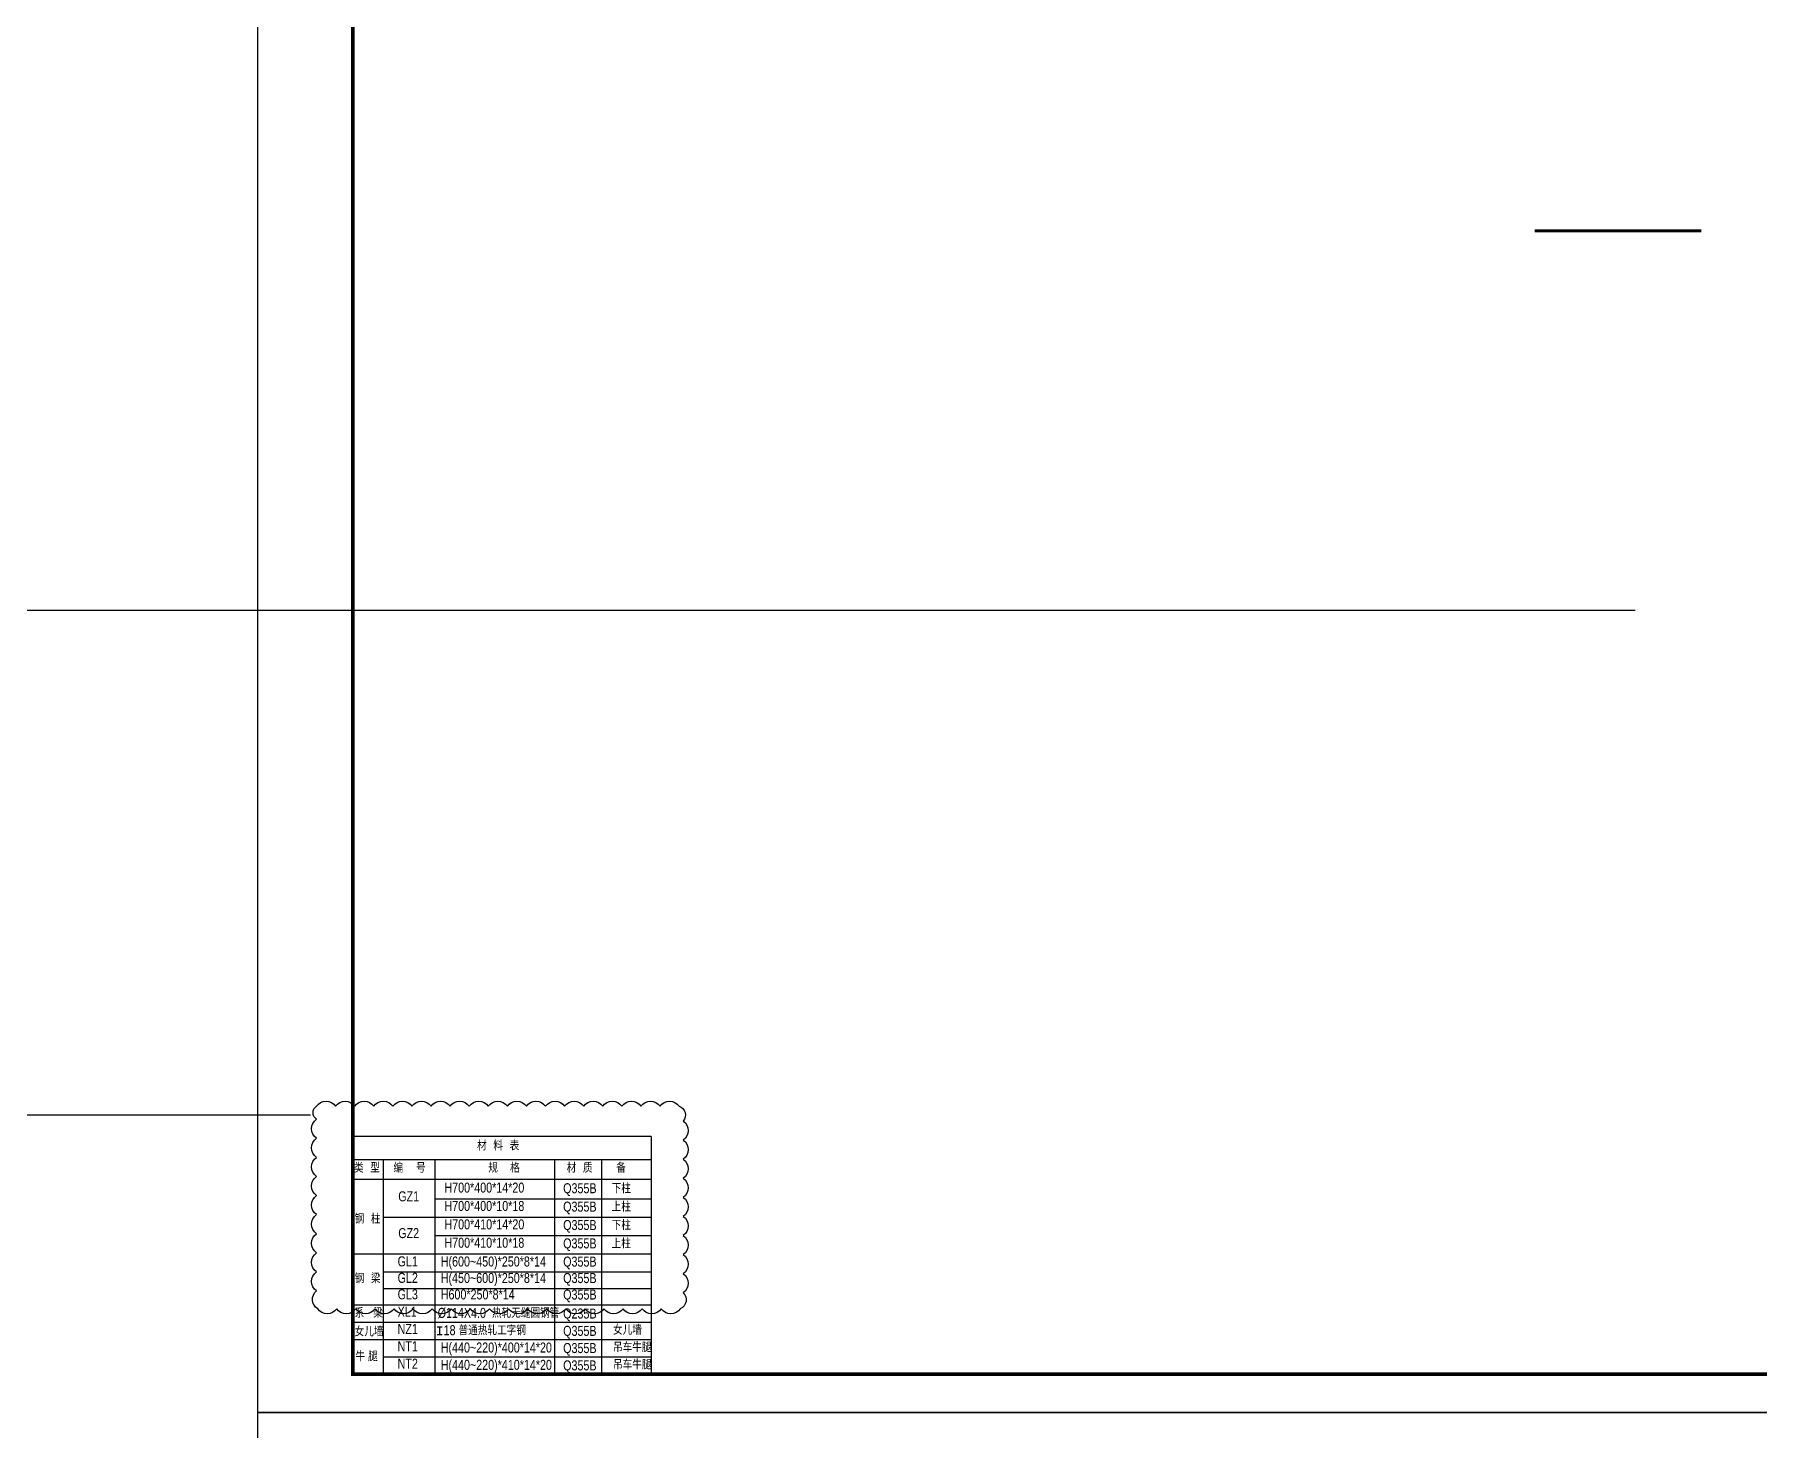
# Model space of a CAD drawing. Extents: x 95752 to 843522, y -411933 to 75567.
# Drawn here: x 140943 to 186135, y -10328 to 26248 of the extents above; entities that cross this region are included whole.
import ezdxf

# ---------------------------------------------------------------- set-up
doc = ezdxf.new("R2010")
doc.units = 0
doc.header["$LTSCALE"] = 1000
doc.header["$MEASUREMENT"] = 0
for name, color, linetype in [('DIM_SYMB', 3, 'Continuous'), ('PUB_TEXT', 7, 'Continuous'), ('PUB_TITLE', 4, 'Continuous'), ('修改说明', 190, 'Continuous')]:
    doc.layers.add(name, color=color, linetype=linetype)
doc.styles.add('图签文字', font='hztxt_e.shx', dxfattribs={"width": 0.8, "height": 350, "bigfont": 'hzdx.shx'})

msp = doc.modelspace()

# ---------------------------------------------------------------- linework, layer by layer
at = {"color": 2}
for p, q in [((151494.1, -7611.2), (151621.7, -7611.2)), ((151557.9, -7611.2), (151557.9, -7809.9)), ((151494.1, -7809.9), (151621.7, -7809.9))]:
    msp.add_line(p, q, dxfattribs=at)
at = {"layer": 'DIM_SYMB', "const_width": 70}
msp.add_lwpolyline([(180241.6, 21103.8), (184607.3, 21103.8)], dxfattribs=at)
at = {"layer": 'PUB_TEXT', "color": 0}
for p, q in [((157101.5, -2623.6), (149282.8, -2623.6)), ((149282.8, -2623.6), (149282.8, -8853.3)), ((157101.5, -2623.6), (157101.5, -8853.3)), ((157101.5, -3239.8), (149282.8, -3239.8)), ((150080, -3239.8), (150080, -8853.3)), ((151433.8, -3239.8), (151433.8, -8853.3)), ((154565, -3239.8), (154565, -8853.3)), ((155795.2, -3239.8), (155795.2, -8853.3)), ((157101.5, -3753.8), (149282.8, -3753.8)), ((151433.8, -4257.4), (157101.5, -4257.4)), ((150080, -4739.2), (157101.5, -4739.2)), ((151433.8, -5220.9), (157101.5, -5220.9)), ((149282.8, -5702.7), (157101.5, -5702.7)), ((150080, -5702.7), (157101.5, -5702.7)), ((150080, -6173.5), (157101.5, -6173.5)), ((150080, -6173.5), (157101.5, -6173.5)), ((150080, -6604.9), (157101.5, -6604.9)), ((150080, -6604.9), (157101.5, -6604.9)), ((149282.8, -7036.3), (157101.5, -7036.3)), ((150080, -7036.3), (157101.5, -7036.3)), ((150080, -7036.3), (157101.5, -7036.3)), ((149282.8, -7490.6), (157101.5, -7490.6)), ((149282.8, -7944.8), (157101.5, -7944.8)), ((150080, -8399.1), (157101.5, -8399.1)), ((149282.8, -8853.3), (157101.5, -8853.3))]:
    msp.add_line(p, q, dxfattribs=at)
at = {"layer": 'PUB_TEXT'}
msp.add_line((149282.8, -7036.3), (157101.5, -7036.3), dxfattribs=at)
at = {"layer": 'PUB_TITLE'}
for points in [[(146782.8, -9853.3), (265682.8, -9853.3), (265682.8, 74246.7), (146782.8, 74246.7)], [(146782.8, -93953.3), (265682.8, -93953.3), (265682.8, -9853.3), (146782.8, -9853.3)]]:
    msp.add_lwpolyline(points, close=True, dxfattribs=at)
at = {"layer": 'PUB_TITLE', "const_width": 100}
msp.add_lwpolyline([(149282.8, -8853.3), (264682.8, -8853.3), (264682.8, 73246.7), (149282.8, 73246.7)], close=True, dxfattribs=at)
at = {"layer": '修改说明'}
for points in [[(182880.6, 11158.8), (95751.6, 11158.8)], [(148176.3, -2062.2), (97187, -2062.2)]]:
    msp.add_lwpolyline(points, dxfattribs=at)
msp.add_lwpolyline([(148331.3, -1828.9, -0.5206), (148831.3, -1828.9, -0.5206), (149331.3, -1828.9, -0.5206), (149831.3, -1828.9, -0.5206), (150331.3, -1828.9, -0.5206), (150831.3, -1828.9, -0.5206), (151331.3, -1828.9, -0.5206), (151831.3, -1828.9, -0.5206), (152331.3, -1828.9, -0.5206), (152831.3, -1828.9, -0.5206), (153331.3, -1828.9, -0.5206), (153831.3, -1828.9, -0.5206), (154331.3, -1828.9, -0.5206), (154831.3, -1828.9, -0.5206), (155331.3, -1828.9, -0.5206), (155831.3, -1828.9, -0.5206), (156331.3, -1828.9, -0.5206), (156831.3, -1828.9, -0.5206), (157331.3, -1828.9, -0.5206), (157831.3, -1828.9, -0.5206), (157941, -2219.3, -0.5206), (157941, -2719.3, -0.5206), (157941, -3219.3, -0.5206), (157941, -3719.3, -0.5206), (157941, -4219.3, -0.5206), (157941, -4719.3, -0.5206), (157941, -5219.3, -0.5206), (157941, -5719.3, -0.5206), (157941, -6219.3, -0.5206), (157941, -6719.3, -0.5206), (157862.6, -7140.9, -0.5206), (157362.6, -7140.9, -0.5206), (156862.6, -7140.9, -0.5206), (156362.6, -7140.9, -0.5206), (155862.6, -7140.9, -0.5206), (155362.6, -7140.9, -0.5206), (154862.6, -7140.9, -0.5206), (154362.6, -7140.9, -0.5206), (153862.6, -7140.9, -0.5206), (153362.6, -7140.9, -0.5206), (152862.6, -7140.9, -0.5206), (152362.6, -7140.9, -0.5206), (151862.6, -7140.9, -0.5206), (151362.6, -7140.9, -0.5206), (150862.6, -7140.9, -0.5206), (150362.6, -7140.9, -0.5206), (149862.6, -7140.9, -0.5206), (149362.6, -7140.9, -0.5206), (148862.6, -7140.9, -0.5206), (148362.6, -7140.9, -0.5206), (148331.3, -6672.2, -0.5206), (148331.3, -6172.2, -0.5206), (148331.3, -5672.2, -0.5206), (148331.3, -5172.2, -0.5206), (148331.3, -4672.2, -0.5206), (148331.3, -4172.2, -0.5206), (148331.3, -3672.2, -0.5206), (148331.3, -3172.2, -0.5206), (148331.3, -2672.2, -0.5206), (148331.3, -2172.2, -0.5206), (148331.3, -1828.9, -0.5206)], format="xyb", close=True, dxfattribs=at)

# ---------------------------------------------------------------- texts
at = {"layer": 'PUB_TEXT', "color": 0, "style": '图签文字', "width": 0.8}
for s, p in [('材', (152536.8, -2992.4)), ('料', (152964.3, -2992.4)), ('表', (153391.7, -2992.4)), ('类', (149313.5, -3574.1)), ('型', (149741, -3574.1)), ('编', (150348.5, -3574.1)), ('号', (150938.2, -3574.1)), ('规', (152833.5, -3574.1)), ('格', (153403.4, -3574.1)), ('材', (154883.8, -3574.1)), ('质', (155311.2, -3574.1)), ('备', (156183.6, -3574.1)), ('钢', (149329.5, -4909.1)), ('柱', (149757, -4909.1)), ('钢', (149331.3, -6472)), ('梁', (149758.8, -6472)), ('系   梁', (149331.3, -7376.6)), ('XL1', (150456.1, -7345.1)), ('女儿墙', (149331.3, -7864)), ('牛 腿', (149350.7, -8512))]:
    msp.add_text(s, height=262.5, dxfattribs=at).set_placement(p)
at = {"layer": 'PUB_TEXT', "color": 11, "style": '图签文字', "width": 0.8}
for s, p in [('GZ1', (150473.6, -4323.9)), ('H700*400*14*20', (151682.8, -4095.1)), ('Q355B', (154793.9, -4112.2)), ('下柱', (156063.5, -4112.2)), ('H700*400*10*18', (151682.8, -4576.9)), ('Q355B', (154793.9, -4593.9)), ('上柱', (156063.5, -4593.9)), ('H700*410*14*20', (151682.8, -5058.6)), ('Q355B', (154793.9, -5075.7)), ('下柱', (156063.5, -5075.7)), ('GZ2', (150473.6, -5287.4)), ('H700*410*10*18', (151682.8, -5540.4)), ('Q355B', (154793.9, -5557.4)), ('上柱', (156063.5, -5557.4)), ('GL1', (150456.1, -6028.1)), ('H(600~450)*250*8*14', (151586.8, -6031.6)), ('Q355B', (154793.9, -6034.4)), ('GL2', (150456.1, -6459.5)), ('H(450~600)*250*8*14', (151586.8, -6463)), ('Q355B', (154793.9, -6465.8)), ('GL3', (150456.1, -6890.9)), ('H600*250*8*14', (151586.8, -6894.4)), ('Q355B', (154793.9, -6897.3))]:
    msp.add_text(s, height=262.5, dxfattribs=at).set_placement(p)
at = {"layer": 'PUB_TEXT', "style": '图签文字', "width": 0.8}
for s, p in [('%%C114X4.0  热轧无缝圆钢管', (151506.3, -7377.7)), ('Q235B', (154793.9, -7394.7))]:
    msp.add_text(s, height=262.5, dxfattribs=at).set_placement(p)
at = {"layer": 'PUB_TEXT', "color": 4, "style": '图签文字', "width": 0.8}
for s, p in [('NZ1', (150456.1, -7799.4)), ('Q355B', (154793.9, -7849)), ('女儿墙', (156100.3, -7821.5)), ('NT1', (150456.1, -8253.6)), ('Q355B', (154793.9, -8299.6)), ('吊车牛腿', (156100.3, -8275.7)), ('NT2', (150456.1, -8707.9)), ('Q355B', (154793.9, -8753.9)), ('吊车牛腿', (156100.3, -8730))]:
    msp.add_text(s, height=262.5, dxfattribs=at).set_placement(p)
at = {"layer": 'PUB_TEXT', "color": 2, "style": '图签文字', "width": 0.8}
for s, p in [('  18 普通热轧工字钢', (151506.3, -7831.9)), ('H(440~220)*400*14*20', (151586.8, -8285)), ('H(440~220)*410*14*20', (151586.8, -8739.3))]:
    msp.add_text(s, height=262.5, dxfattribs=at).set_placement(p)

doc.saveas('drawing.dxf')
